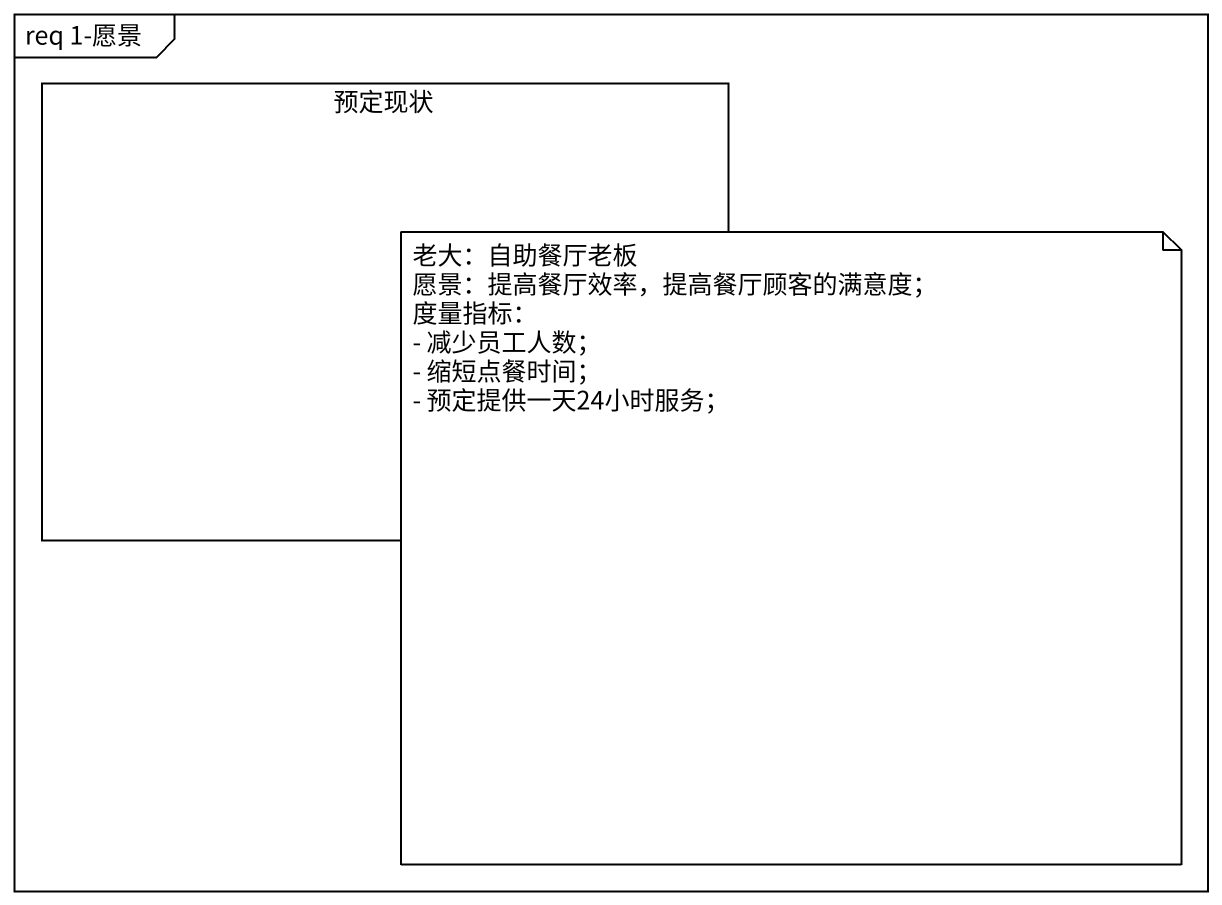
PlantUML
@startuml
mainframe req 1-愿景
rectangle 预定现状
note as N1
  老大：自助餐厅老板
  愿景：提高餐厅效率，提高餐厅顾客的满意度；
  度量指标：
  - 减少员工人数；
  - 缩短点餐时间；
  - 预定提供一天24小时服务；
end note
@enduml
